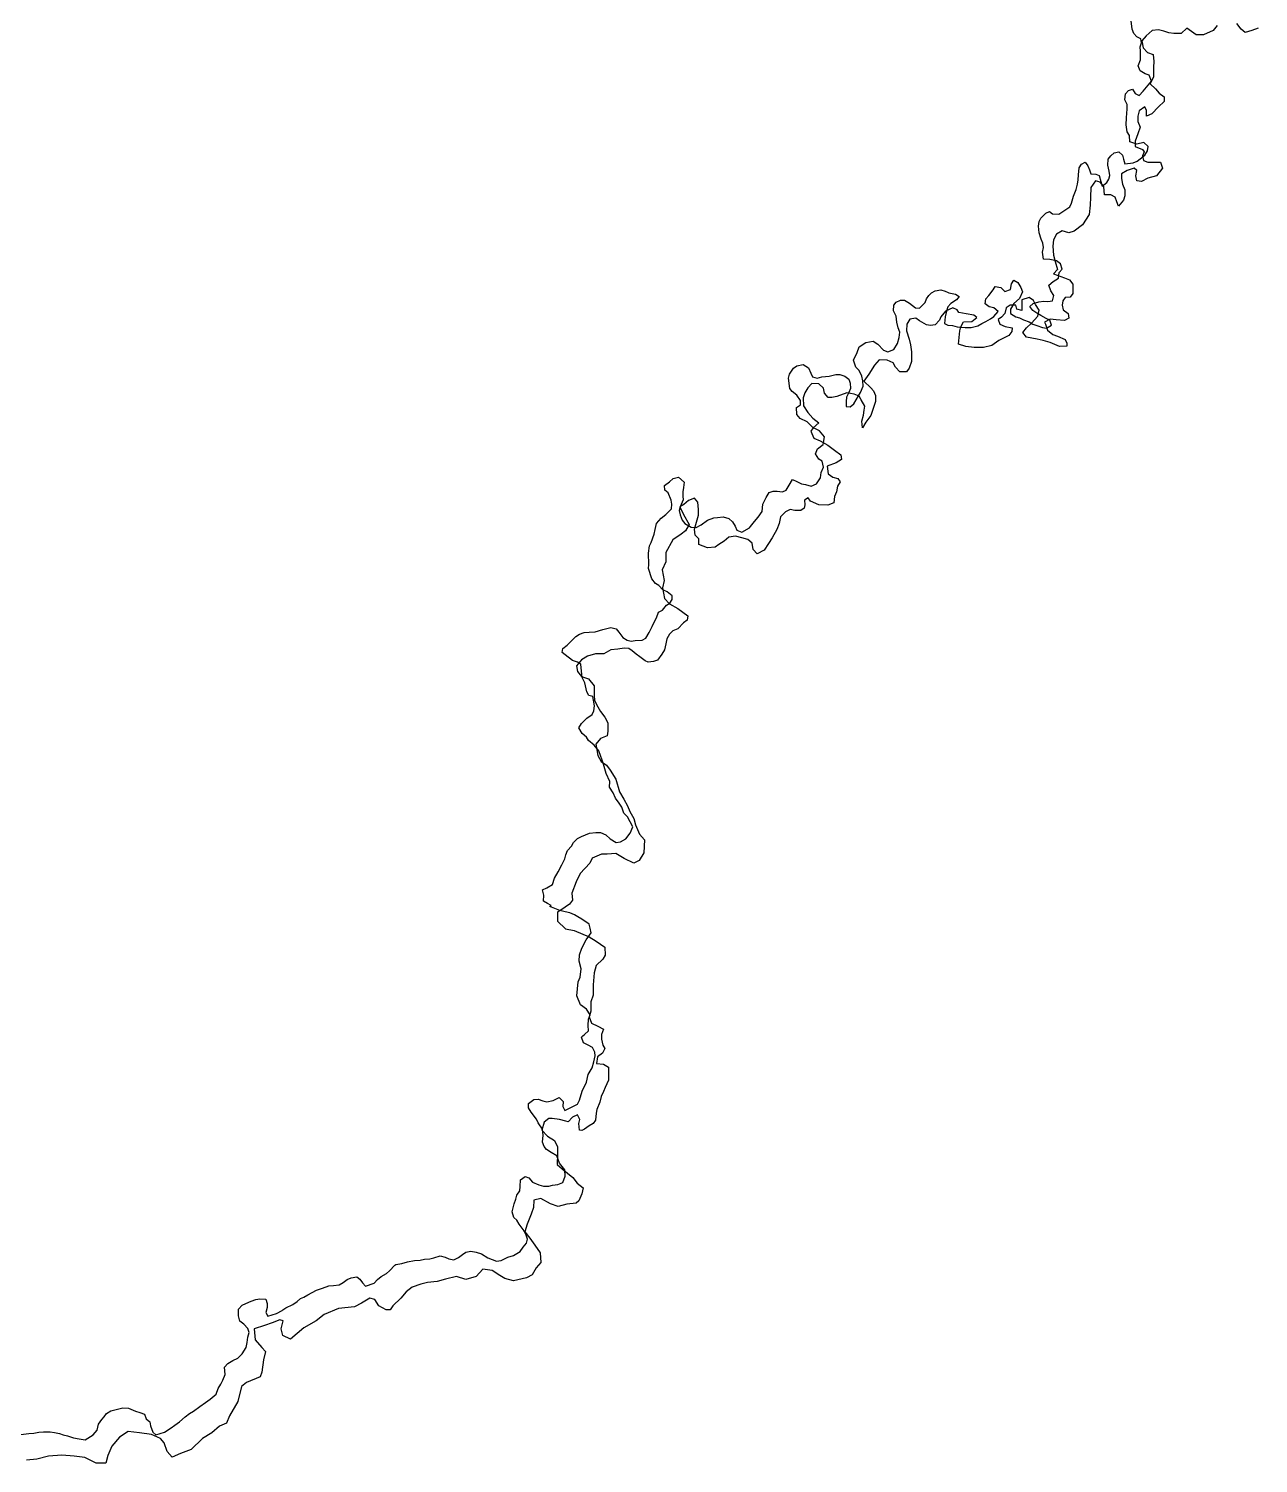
# Model space of a CAD drawing. Header units: inches. Extents: x 33.9 to 41.9, y -4.8 to 5.4.
# Drawn here: x 35.3878 to 35.469, y -0.9573 to -0.8626 of the extents above; entities that cross this region are included whole.
import ezdxf

# ---------------------------------------------------------------- set-up
doc = ezdxf.new("R2010")
doc.units = ezdxf.units.IN
doc.header["$MEASUREMENT"] = 0
doc.layers.add('Counties', color=7, linetype='Continuous')

msp = doc.modelspace()

# ---------------------------------------------------------------- linework, layer by layer
at = {"layer": 'Counties'}
for points in [[(35.387321, -0.955351), (35.387848, -0.955288), (35.388176, -0.955262), (35.388508, -0.955199), (35.388805, -0.955181), (35.389248, -0.955182), (35.389534, -0.955218), (35.389862, -0.955282), (35.390121, -0.955372), (35.390396, -0.955436), (35.390789, -0.95558), (35.391163, -0.955644), (35.391571, -0.955708), (35.39209, -0.955374), (35.392349, -0.955067), (35.392441, -0.95467), (35.392654, -0.954364), (35.392819, -0.954174), (35.392971, -0.953957), (35.39325, -0.953795), (35.394039, -0.953588), (35.394413, -0.953616), (35.394875, -0.953806), (35.395168, -0.953888), (35.395474, -0.954014), (35.39558, -0.954321), (35.395828, -0.954511), (35.395874, -0.954782), (35.396023, -0.955189), (35.396225, -0.955379), (35.396801, -0.955199), (35.39724, -0.95491), (35.397484, -0.95473), (35.397785, -0.954504), (35.398155, -0.954189), (35.398437, -0.953963), (35.398712, -0.953819), (35.39912, -0.953512), (35.399502, -0.953233), (35.399803, -0.953007), (35.4002, -0.952683), (35.400333, -0.952322), (35.400509, -0.952033), (35.400642, -0.951771), (35.400791, -0.951392), (35.400768, -0.950895), (35.400978, -0.95067), (35.401302, -0.950463), (35.401638, -0.950309), (35.401928, -0.95003), (35.40218, -0.949606), (35.402256, -0.949272), (35.402298, -0.948937), (35.402374, -0.948622), (35.402294, -0.948351), (35.402039, -0.948061), (35.401768, -0.947871), (35.401672, -0.94751), (35.401684, -0.947086), (35.401932, -0.946815), (35.402172, -0.946707), (35.402519, -0.946545), (35.402817, -0.946446), (35.403092, -0.946401), (35.403477, -0.94641), (35.403576, -0.946699), (35.403568, -0.94697), (35.40348, -0.947295), (35.403618, -0.94753), (35.403896, -0.947449), (35.404182, -0.947368), (35.404552, -0.94717), (35.404617, -0.947125), (35.404804, -0.946999), (35.405266, -0.946773), (35.405544, -0.946566), (35.405766, -0.946376), (35.405998, -0.946277), (35.406261, -0.946133), (35.406818, -0.945818), (35.407219, -0.945692), (35.407635, -0.945539), (35.407951, -0.945512), (35.408318, -0.945467), (35.408596, -0.945314), (35.408852, -0.945115), (35.409115, -0.945007), (35.409492, -0.944945), (35.409695, -0.945098), (35.409859, -0.945351), (35.410061, -0.945568), (35.410625, -0.94537), (35.410858, -0.945118), (35.411087, -0.944919), (35.411449, -0.944721), (35.411648, -0.944559), (35.411999, -0.944171), (35.412056, -0.944126), (35.412457, -0.944063), (35.412834, -0.943946), (35.413288, -0.943874), (35.413677, -0.943838), (35.413963, -0.943775), (35.414307, -0.943749), (35.414581, -0.943686), (35.414993, -0.943569), (35.41531, -0.94365), (35.415558, -0.943759), (35.41589, -0.943832), (35.41621, -0.943669), (35.416466, -0.943462), (35.416687, -0.943327), (35.417007, -0.943255), (35.417366, -0.943327), (35.417717, -0.943436), (35.418144, -0.94368), (35.418709, -0.943907), (35.419006, -0.943871), (35.419456, -0.943637), (35.419823, -0.943547), (35.420265, -0.943267), (35.420464, -0.942996), (35.420677, -0.942726), (35.42075, -0.942464), (35.420643, -0.94213), (35.420456, -0.941813), (35.420197, -0.941461), (35.420044, -0.941208), (35.419842, -0.941018), (35.419735, -0.940657), (35.419865, -0.940133), (35.419975, -0.939808), (35.420048, -0.939555), (35.420238, -0.939258), (35.420269, -0.938987), (35.42028, -0.938535), (35.420593, -0.938328), (35.42083, -0.938409), (35.421081, -0.938699), (35.421501, -0.938871), (35.421818, -0.93897), (35.42215, -0.938953), (35.422413, -0.938899), (35.422756, -0.938854), (35.423077, -0.93871), (35.423237, -0.938304), (35.42321, -0.937879), (35.423038, -0.937662), (35.422871, -0.937445), (35.42268, -0.936957), (35.422317, -0.936731), (35.422016, -0.936541), (35.42186, -0.936342), (35.421745, -0.936062), (35.421791, -0.935602), (35.421753, -0.935195), (35.421456, -0.93478), (35.421349, -0.934545), (35.420986, -0.934066), (35.420822, -0.933795), (35.420818, -0.933497), (35.421165, -0.933244), (35.421463, -0.933209), (35.421757, -0.933326), (35.422028, -0.933399), (35.422443, -0.9333), (35.422833, -0.933111), (35.423111, -0.933364), (35.423088, -0.933698), (35.42321, -0.933969), (35.423603, -0.933762), (35.424049, -0.933554), (35.424183, -0.933284), (35.424355, -0.932697), (35.424637, -0.932101), (35.424763, -0.931586), (35.425022, -0.931144), (35.425137, -0.930765), (35.425213, -0.930359), (35.425186, -0.930106), (35.425034, -0.929817), (35.424755, -0.929663), (35.424438, -0.929491), (35.424312, -0.92913), (35.424404, -0.929049), (35.424511, -0.92894), (35.424778, -0.928706), (35.424763, -0.928354), (35.424786, -0.927947), (35.424881, -0.927658), (35.424644, -0.927288), (35.42424, -0.926998), (35.424004, -0.926393), (35.424095, -0.925472), (35.424221, -0.925165), (35.424301, -0.924624), (35.424164, -0.9241), (35.424175, -0.923684), (35.424328, -0.923242), (35.424625, -0.922709), (35.424954, -0.922249), (35.424892, -0.921933), (35.424831, -0.921662), (35.424336, -0.921346), (35.42408, -0.921192), (35.423847, -0.921047), (35.423542, -0.920911), (35.423248, -0.920848), (35.422897, -0.920757), (35.422546, -0.920639), (35.422218, -0.920513), (35.422321, -0.920431), (35.422062, -0.920314), (35.421814, -0.92016), (35.421841, -0.919745), (35.421745, -0.919401), (35.422024, -0.919266), (35.422394, -0.919059), (35.422527, -0.918635), (35.422779, -0.918219), (35.423016, -0.91775), (35.423206, -0.917353), (35.423275, -0.917091), (35.423397, -0.916811), (35.423653, -0.916532), (35.423782, -0.916288), (35.424053, -0.916026), (35.424309, -0.915873), (35.424835, -0.915666), (35.42527, -0.915621), (35.425568, -0.915621), (35.425922, -0.915784), (35.426205, -0.916028), (35.426609, -0.916282), (35.426895, -0.916246), (35.42725, -0.916039), (35.427524, -0.915669), (35.427715, -0.915244), (35.427342, -0.914594), (35.427101, -0.914341), (35.426975, -0.913952), (35.426811, -0.91369), (35.426567, -0.913356), (35.426403, -0.913003), (35.426166, -0.912633), (35.426186, -0.912263), (35.425938, -0.911721), (35.425758, -0.911116), (35.425678, -0.910845), (35.425464, -0.91023), (35.425152, -0.90986), (35.424786, -0.909543), (35.424644, -0.909317), (35.424366, -0.909082), (35.424145, -0.908721), (35.424324, -0.908432), (35.424663, -0.90808), (35.425011, -0.907828), (35.42514, -0.907593), (35.425175, -0.907259), (35.425064, -0.906645), (35.424805, -0.906572), (35.424663, -0.906346), (35.424541, -0.905732), (35.424355, -0.90538), (35.424309, -0.904964), (35.424278, -0.904504), (35.424042, -0.904377), (35.423714, -0.904268), (35.423233, -0.903898), (35.423031, -0.903735), (35.423061, -0.903609), (35.423092, -0.903482), (35.42337, -0.903248), (35.423641, -0.902995), (35.423935, -0.902679), (35.424179, -0.902535), (35.424492, -0.902409), (35.424828, -0.9024), (35.425228, -0.902365), (35.42572, -0.902221), (35.42625, -0.902086), (35.426601, -0.902167), (35.426788, -0.902402), (35.427044, -0.902755), (35.427334, -0.902936), (35.427605, -0.902981), (35.427868, -0.902954), (35.42831, -0.902918), (35.428554, -0.902783), (35.428791, -0.902422), (35.42897, -0.902025), (35.429085, -0.90179), (35.429264, -0.901447), (35.429397, -0.901086), (35.429672, -0.900951), (35.42992, -0.900626), (35.430142, -0.900473), (35.430294, -0.900247), (35.43029, -0.899995), (35.429973, -0.899741), (35.429684, -0.899597), (35.429417, -0.899307), (35.429196, -0.899181), (35.428963, -0.898882), (35.428749, -0.898205), (35.428757, -0.897925), (35.428745, -0.897185), (35.428814, -0.896706), (35.428921, -0.89648), (35.429104, -0.895921), (35.42918, -0.895623), (35.429268, -0.895235), (35.429573, -0.894865), (35.429874, -0.89463), (35.430248, -0.894269), (35.430271, -0.893953), (35.430233, -0.893682), (35.430038, -0.893212), (35.429806, -0.893032), (35.429791, -0.892724), (35.430126, -0.892481), (35.430359, -0.892255), (35.430725, -0.892175), (35.431084, -0.8925), (35.431038, -0.892861), (35.431011, -0.893141), (35.431003, -0.893421), (35.431015, -0.893674), (35.430836, -0.894116), (35.430771, -0.894369), (35.430832, -0.894658), (35.430962, -0.89501), (35.431125, -0.895227), (35.431545, -0.895462), (35.431881, -0.89549), (35.432217, -0.895319), (35.432621, -0.895003), (35.433048, -0.894859), (35.4333, -0.894832), (35.433666, -0.894787), (35.434029, -0.894896), (35.434273, -0.895113), (35.434448, -0.895411), (35.434566, -0.895673), (35.434906, -0.895791), (35.435402, -0.89552), (35.435463, -0.89543), (35.435555, -0.895304), (35.435734, -0.895087), (35.435978, -0.894799), (35.436237, -0.894438), (35.436283, -0.893959), (35.436512, -0.893517), (35.436711, -0.893183), (35.436955, -0.893102), (35.437237, -0.893084), (35.437591, -0.893138), (35.437832, -0.89303), (35.438011, -0.892687), (35.438248, -0.892326), (35.438518, -0.892453), (35.438835, -0.892598), (35.439094, -0.892652), (35.439468, -0.89277), (35.439816, -0.892608), (35.440086, -0.892202), (35.440128, -0.891868), (35.440285, -0.891516), (35.440205, -0.891118), (35.43998, -0.890974), (35.439758, -0.89063), (35.439892, -0.890305), (35.440254, -0.890007), (35.440361, -0.889511), (35.440014, -0.889113), (35.439575, -0.888896), (35.439209, -0.888507), (35.438751, -0.888299), (35.43853, -0.888028), (35.438507, -0.887568), (35.43877, -0.887405), (35.438766, -0.887098), (35.438526, -0.886746), (35.43821, -0.88652), (35.438061, -0.886321), (35.437973, -0.885635), (35.438038, -0.885364), (35.438297, -0.884985), (35.43853, -0.884822), (35.438953, -0.884741), (35.4393, -0.884958), (35.439453, -0.885302), (35.439571, -0.885555), (35.439865, -0.885627), (35.44017, -0.885555), (35.440662, -0.885502), (35.441109, -0.885394), (35.441361, -0.885385), (35.4417, -0.885512), (35.441948, -0.885702), (35.442043, -0.885964), (35.442059, -0.886325), (35.441948, -0.886587), (35.441799, -0.886893), (35.441772, -0.887182), (35.441788, -0.887508), (35.442047, -0.887526), (35.44228, -0.887336), (35.442589, -0.886804), (35.44273, -0.886578), (35.442913, -0.886154), (35.44289, -0.885811), (35.442806, -0.885495), (35.442635, -0.885124), (35.44241, -0.884898), (35.442261, -0.884447), (35.442516, -0.883932), (35.44265, -0.883562), (35.44307, -0.883273), (35.443569, -0.883202), (35.443871, -0.883392), (35.444248, -0.883789), (35.444542, -0.883898), (35.444924, -0.883736), (35.44516, -0.883339), (35.445271, -0.882941), (35.445316, -0.882598), (35.445206, -0.882309), (35.445129, -0.88193), (35.445091, -0.881532), (35.444908, -0.881189), (35.444927, -0.88081), (35.445091, -0.88062), (35.445358, -0.880476), (35.445641, -0.880485), (35.445969, -0.880684), (35.446361, -0.880992), (35.446621, -0.88101), (35.446995, -0.88064), (35.447079, -0.880406), (35.447247, -0.880189), (35.447422, -0.879999), (35.447662, -0.879864), (35.44804, -0.87981), (35.448322, -0.879901), (35.448513, -0.879983), (35.448555, -0.88001), (35.448997, -0.8801), (35.449245, -0.880254), (35.449059, -0.880471), (35.448688, -0.880696), (35.44849, -0.880931), (35.448402, -0.881211), (35.448315, -0.881581), (35.448269, -0.882023), (35.448494, -0.882141), (35.448799, -0.882159), (35.449116, -0.88225), (35.449638, -0.882286), (35.450028, -0.882287), (35.450463, -0.882179), (35.450726, -0.882035), (35.451004, -0.88189), (35.451317, -0.881728), (35.451534, -0.881575), (35.451805, -0.881241), (35.451527, -0.880997), (35.45121, -0.880933), (35.450954, -0.880725), (35.450996, -0.8804), (35.451187, -0.880184), (35.451492, -0.879814), (35.451611, -0.879579), (35.451984, -0.879661), (35.452263, -0.879914), (35.452633, -0.879788), (35.452698, -0.879409), (35.45285, -0.879174), (35.453121, -0.879328), (35.453316, -0.879653), (35.453411, -0.879933), (35.453217, -0.880384), (35.452854, -0.880709), (35.452629, -0.881088), (35.452625, -0.881377), (35.452972, -0.881585), (35.453232, -0.881649), (35.453476, -0.881775), (35.45385, -0.88192), (35.454098, -0.882065), (35.454369, -0.882156), (35.454731, -0.882291), (35.455002, -0.882337), (35.455326, -0.882138), (35.455231, -0.881804), (35.454971, -0.881705), (35.454624, -0.881506), (35.454376, -0.881334), (35.454098, -0.881171), (35.453899, -0.8809), (35.45412, -0.88071), (35.454491, -0.880593), (35.45483, -0.880557), (35.455094, -0.880567), (35.45541, -0.88054), (35.45549, -0.880179), (35.455292, -0.879872), (35.455154, -0.879492), (35.455444, -0.879249), (35.455803, -0.879041), (35.455833, -0.878653), (35.456043, -0.878436), (35.455929, -0.878093), (35.455662, -0.877894), (35.455231, -0.877813), (35.454811, -0.877785), (35.454731, -0.877324), (35.454807, -0.877017), (35.454765, -0.876719), (35.454647, -0.876466), (35.454525, -0.876051), (35.454468, -0.875608), (35.45451, -0.875301), (35.45464, -0.875085), (35.454968, -0.874742), (35.455208, -0.874625), (35.455398, -0.874796), (35.455818, -0.874806), (35.456085, -0.874644), (35.45655, -0.874319), (35.456646, -0.874084), (35.456795, -0.873615), (35.456951, -0.873181), (35.45705, -0.872829), (35.457104, -0.87254), (35.457115, -0.872206), (35.45715, -0.871746), (35.457314, -0.871511), (35.457558, -0.871385), (35.457733, -0.87162), (35.457848, -0.871891), (35.457935, -0.872153), (35.458252, -0.872171), (35.458488, -0.872253), (35.458584, -0.87265), (35.458679, -0.872957), (35.458992, -0.872723), (35.459122, -0.872497), (35.459186, -0.872253), (35.459133, -0.871982), (35.459042, -0.871576), (35.459083, -0.871188), (35.459252, -0.870962), (35.459465, -0.870773), (35.459781, -0.870701), (35.460014, -0.870927), (35.460079, -0.87118), (35.460163, -0.871487), (35.46072, -0.871424), (35.460987, -0.871307), (35.461185, -0.871154), (35.461487, -0.87091), (35.461674, -0.870621), (35.461704, -0.870341), (35.461437, -0.870088), (35.460957, -0.870196), (35.460507, -0.870033), (35.460483, -0.869627), (35.46032, -0.869374), (35.460258, -0.868922), (35.460282, -0.868452), (35.460312, -0.868136), (35.460323, -0.867884), (35.460331, -0.867568), (35.460167, -0.867269), (35.46022, -0.866863), (35.460423, -0.866646), (35.460613, -0.866574), (35.460674, -0.866556), (35.460861, -0.866846), (35.461121, -0.866972), (35.461388, -0.866693), (35.461929, -0.866025), (35.461788, -0.865645), (35.461517, -0.865546), (35.461193, -0.865356), (35.461052, -0.86503), (35.461201, -0.864615), (35.461216, -0.864064), (35.461189, -0.863757), (35.461273, -0.863505), (35.461235, -0.863243), (35.460964, -0.863116), (35.460777, -0.862881), (35.460651, -0.862592), (35.460594, -0.86205)], [(35.387321, -0.955351), (35.387848, -0.955288), (35.388176, -0.955262), (35.388508, -0.955199), (35.388805, -0.955181), (35.389248, -0.955182), (35.389534, -0.955218), (35.389862, -0.955282), (35.390121, -0.955372), (35.390396, -0.955436), (35.390789, -0.95558), (35.391163, -0.955644), (35.391571, -0.955708), (35.39209, -0.955374), (35.392349, -0.955067), (35.392441, -0.95467), (35.392654, -0.954364), (35.392819, -0.954174), (35.392971, -0.953957), (35.39325, -0.953795), (35.394039, -0.953588), (35.394413, -0.953616), (35.394875, -0.953806), (35.395168, -0.953888), (35.395474, -0.954014), (35.39558, -0.954321), (35.395828, -0.954511), (35.395874, -0.954782), (35.396023, -0.955189), (35.396225, -0.955379), (35.396801, -0.955199), (35.39724, -0.95491), (35.397484, -0.95473), (35.397785, -0.954504), (35.398155, -0.954189), (35.398437, -0.953963), (35.398712, -0.953819), (35.39912, -0.953512), (35.399502, -0.953233), (35.399803, -0.953007), (35.4002, -0.952683), (35.400333, -0.952322), (35.400509, -0.952033), (35.400642, -0.951771), (35.400791, -0.951392), (35.400768, -0.950895), (35.400978, -0.95067), (35.401302, -0.950463), (35.401638, -0.950309), (35.401928, -0.95003), (35.40218, -0.949606), (35.402256, -0.949272), (35.402298, -0.948937), (35.402374, -0.948622), (35.402294, -0.948351), (35.402039, -0.948061), (35.401768, -0.947871), (35.401672, -0.94751), (35.401684, -0.947086), (35.401932, -0.946815), (35.402172, -0.946707), (35.402519, -0.946545), (35.402817, -0.946446), (35.403092, -0.946401), (35.403477, -0.94641), (35.403576, -0.946699), (35.403568, -0.94697), (35.40348, -0.947295), (35.403618, -0.94753), (35.403896, -0.947449), (35.404182, -0.947368), (35.404552, -0.94717), (35.404617, -0.947125), (35.404804, -0.946999), (35.405266, -0.946773), (35.405544, -0.946566), (35.405766, -0.946376), (35.405998, -0.946277), (35.406261, -0.946133), (35.406818, -0.945818), (35.407219, -0.945692), (35.407635, -0.945539), (35.407951, -0.945512), (35.408318, -0.945467), (35.408596, -0.945314), (35.408852, -0.945115), (35.409115, -0.945007), (35.409492, -0.944945), (35.409695, -0.945098), (35.409859, -0.945351), (35.410061, -0.945568), (35.410625, -0.94537), (35.410858, -0.945118), (35.411087, -0.944919), (35.411449, -0.944721), (35.411648, -0.944559), (35.411999, -0.944171), (35.412056, -0.944126), (35.412457, -0.944063), (35.412834, -0.943946), (35.413288, -0.943874), (35.413677, -0.943838), (35.413963, -0.943775), (35.414307, -0.943749), (35.414581, -0.943686), (35.414993, -0.943569), (35.41531, -0.94365), (35.415558, -0.943759), (35.41589, -0.943832), (35.41621, -0.943669), (35.416466, -0.943462), (35.416687, -0.943327), (35.417007, -0.943255), (35.417366, -0.943327), (35.417717, -0.943436), (35.418144, -0.94368), (35.418709, -0.943907), (35.419006, -0.943871), (35.419456, -0.943637), (35.419823, -0.943547), (35.420265, -0.943267), (35.420464, -0.942996), (35.420677, -0.942726), (35.42075, -0.942464), (35.420643, -0.94213), (35.420456, -0.941813), (35.420197, -0.941461), (35.420044, -0.941208), (35.419842, -0.941018), (35.419735, -0.940657), (35.419865, -0.940133), (35.419975, -0.939808), (35.420048, -0.939555), (35.420238, -0.939258), (35.420269, -0.938987), (35.42028, -0.938535), (35.420593, -0.938328), (35.42083, -0.938409), (35.421081, -0.938699), (35.421501, -0.938871), (35.421818, -0.93897), (35.42215, -0.938953), (35.422413, -0.938899), (35.422756, -0.938854), (35.423077, -0.93871), (35.423237, -0.938304), (35.42321, -0.937879), (35.423038, -0.937662), (35.422871, -0.937445), (35.42268, -0.936957), (35.422317, -0.936731), (35.422016, -0.936541), (35.42186, -0.936342), (35.421745, -0.936062), (35.421791, -0.935602), (35.421753, -0.935195), (35.421456, -0.93478), (35.421349, -0.934545), (35.420986, -0.934066), (35.420822, -0.933795), (35.420818, -0.933497), (35.421165, -0.933244), (35.421463, -0.933209), (35.421757, -0.933326), (35.422028, -0.933399), (35.422443, -0.9333), (35.422833, -0.933111), (35.423111, -0.933364), (35.423088, -0.933698), (35.42321, -0.933969), (35.423603, -0.933762), (35.424049, -0.933554), (35.424183, -0.933284), (35.424355, -0.932697), (35.424637, -0.932101), (35.424763, -0.931586), (35.425022, -0.931144), (35.425137, -0.930765), (35.425213, -0.930359), (35.425186, -0.930106), (35.425034, -0.929817), (35.424755, -0.929663), (35.424438, -0.929491), (35.424312, -0.92913), (35.424404, -0.929049), (35.424511, -0.92894), (35.424778, -0.928706), (35.424763, -0.928354), (35.424786, -0.927947), (35.424881, -0.927658), (35.424644, -0.927288), (35.42424, -0.926998), (35.424004, -0.926393), (35.424095, -0.925472), (35.424221, -0.925165), (35.424301, -0.924624), (35.424164, -0.9241), (35.424175, -0.923684), (35.424328, -0.923242), (35.424625, -0.922709), (35.424954, -0.922249), (35.424892, -0.921933), (35.424831, -0.921662), (35.424336, -0.921346), (35.42408, -0.921192), (35.423847, -0.921047), (35.423542, -0.920911), (35.423248, -0.920848), (35.422897, -0.920757), (35.422546, -0.920639), (35.422218, -0.920513), (35.422321, -0.920431), (35.422062, -0.920314), (35.421814, -0.92016), (35.421841, -0.919745), (35.421745, -0.919401), (35.422024, -0.919266), (35.422394, -0.919059), (35.422527, -0.918635), (35.422779, -0.918219), (35.423016, -0.91775), (35.423206, -0.917353), (35.423275, -0.917091), (35.423397, -0.916811), (35.423653, -0.916532), (35.423782, -0.916288), (35.424053, -0.916026), (35.424309, -0.915873), (35.424835, -0.915666), (35.42527, -0.915621), (35.425568, -0.915621), (35.425922, -0.915784), (35.426205, -0.916028), (35.426609, -0.916282), (35.426895, -0.916246), (35.42725, -0.916039), (35.427524, -0.915669), (35.427715, -0.915244), (35.427342, -0.914594), (35.427101, -0.914341), (35.426975, -0.913952), (35.426811, -0.91369), (35.426567, -0.913356), (35.426403, -0.913003), (35.426166, -0.912633), (35.426186, -0.912263), (35.425938, -0.911721), (35.425758, -0.911116), (35.425678, -0.910845), (35.425464, -0.91023), (35.425152, -0.90986), (35.424786, -0.909543), (35.424644, -0.909317), (35.424366, -0.909082), (35.424145, -0.908721), (35.424324, -0.908432), (35.424663, -0.90808), (35.425011, -0.907828), (35.42514, -0.907593), (35.425175, -0.907259), (35.425064, -0.906645), (35.424805, -0.906572), (35.424663, -0.906346), (35.424541, -0.905732), (35.424355, -0.90538), (35.424309, -0.904964), (35.424278, -0.904504), (35.424042, -0.904377), (35.423714, -0.904268), (35.423233, -0.903898), (35.423031, -0.903735), (35.423061, -0.903609), (35.423092, -0.903482), (35.42337, -0.903248), (35.423641, -0.902995), (35.423935, -0.902679), (35.424179, -0.902535), (35.424492, -0.902409), (35.424828, -0.9024), (35.425228, -0.902365), (35.42572, -0.902221), (35.42625, -0.902086), (35.426601, -0.902167), (35.426788, -0.902402), (35.427044, -0.902755), (35.427334, -0.902936), (35.427605, -0.902981), (35.427868, -0.902954), (35.42831, -0.902918), (35.428554, -0.902783), (35.428791, -0.902422), (35.42897, -0.902025), (35.429085, -0.90179), (35.429264, -0.901447), (35.429397, -0.901086), (35.429672, -0.900951), (35.42992, -0.900626), (35.430142, -0.900473), (35.430294, -0.900247), (35.43029, -0.899995), (35.429973, -0.899741), (35.429684, -0.899597), (35.429417, -0.899307), (35.429196, -0.899181), (35.428963, -0.898882), (35.428749, -0.898205), (35.428757, -0.897925), (35.428745, -0.897185), (35.428814, -0.896706), (35.428921, -0.89648), (35.429104, -0.895921), (35.42918, -0.895623), (35.429268, -0.895235), (35.429573, -0.894865), (35.429874, -0.89463), (35.430248, -0.894269), (35.430271, -0.893953), (35.430233, -0.893682), (35.430038, -0.893212), (35.429806, -0.893032), (35.429791, -0.892724), (35.430126, -0.892481), (35.430359, -0.892255), (35.430725, -0.892175), (35.431084, -0.8925), (35.431038, -0.892861), (35.431011, -0.893141), (35.431003, -0.893421), (35.431015, -0.893674), (35.430836, -0.894116), (35.430771, -0.894369), (35.430832, -0.894658), (35.430962, -0.89501), (35.431125, -0.895227), (35.431545, -0.895462), (35.431881, -0.89549), (35.432217, -0.895319), (35.432621, -0.895003), (35.433048, -0.894859), (35.4333, -0.894832), (35.433666, -0.894787), (35.434029, -0.894896), (35.434273, -0.895113), (35.434448, -0.895411), (35.434566, -0.895673), (35.434906, -0.895791), (35.435402, -0.89552), (35.435463, -0.89543), (35.435555, -0.895304), (35.435734, -0.895087), (35.435978, -0.894799), (35.436237, -0.894438), (35.436283, -0.893959), (35.436512, -0.893517), (35.436711, -0.893183), (35.436955, -0.893102), (35.437237, -0.893084), (35.437591, -0.893138), (35.437832, -0.89303), (35.438011, -0.892687), (35.438248, -0.892326), (35.438518, -0.892453), (35.438835, -0.892598), (35.439094, -0.892652), (35.439468, -0.89277), (35.439816, -0.892608), (35.440086, -0.892202), (35.440128, -0.891868), (35.440285, -0.891516), (35.440205, -0.891118), (35.43998, -0.890974), (35.439758, -0.89063), (35.439892, -0.890305), (35.440254, -0.890007), (35.440361, -0.889511), (35.440014, -0.889113), (35.439575, -0.888896), (35.439209, -0.888507), (35.438751, -0.888299), (35.43853, -0.888028), (35.438507, -0.887568), (35.43877, -0.887405), (35.438766, -0.887098), (35.438526, -0.886746), (35.43821, -0.88652), (35.438061, -0.886321), (35.437973, -0.885635), (35.438038, -0.885364), (35.438297, -0.884985), (35.43853, -0.884822), (35.438953, -0.884741), (35.4393, -0.884958), (35.439453, -0.885302), (35.439571, -0.885555), (35.439865, -0.885627), (35.44017, -0.885555), (35.440662, -0.885502), (35.441109, -0.885394), (35.441361, -0.885385), (35.4417, -0.885512), (35.441948, -0.885702), (35.442043, -0.885964), (35.442059, -0.886325), (35.441948, -0.886587), (35.441799, -0.886893), (35.441772, -0.887182), (35.441788, -0.887508), (35.442047, -0.887526), (35.44228, -0.887336), (35.442589, -0.886804), (35.44273, -0.886578), (35.442913, -0.886154), (35.44289, -0.885811), (35.442806, -0.885495), (35.442635, -0.885124), (35.44241, -0.884898), (35.442261, -0.884447), (35.442516, -0.883932), (35.44265, -0.883562), (35.44307, -0.883273), (35.443569, -0.883202), (35.443871, -0.883392), (35.444248, -0.883789), (35.444542, -0.883898), (35.444924, -0.883736), (35.44516, -0.883339), (35.445271, -0.882941), (35.445316, -0.882598), (35.445206, -0.882309), (35.445129, -0.88193), (35.445091, -0.881532), (35.444908, -0.881189), (35.444927, -0.88081), (35.445091, -0.88062), (35.445358, -0.880476), (35.445641, -0.880485), (35.445969, -0.880684), (35.446361, -0.880992), (35.446621, -0.88101), (35.446995, -0.88064), (35.447079, -0.880406), (35.447247, -0.880189), (35.447422, -0.879999), (35.447662, -0.879864), (35.44804, -0.87981), (35.448322, -0.879901), (35.448513, -0.879983), (35.448555, -0.88001), (35.448997, -0.8801), (35.449245, -0.880254), (35.449059, -0.880471), (35.448688, -0.880696), (35.44849, -0.880931), (35.448402, -0.881211), (35.448315, -0.881581), (35.448269, -0.882023), (35.448494, -0.882141), (35.448799, -0.882159), (35.449116, -0.88225), (35.449638, -0.882286), (35.450028, -0.882287), (35.450463, -0.882179), (35.450726, -0.882035), (35.451004, -0.88189), (35.451317, -0.881728), (35.451534, -0.881575), (35.451805, -0.881241), (35.451527, -0.880997), (35.45121, -0.880933), (35.450954, -0.880725), (35.450996, -0.8804), (35.451187, -0.880184), (35.451492, -0.879814), (35.451611, -0.879579), (35.451984, -0.879661), (35.452263, -0.879914), (35.452633, -0.879788), (35.452698, -0.879409), (35.45285, -0.879174), (35.453121, -0.879328), (35.453316, -0.879653), (35.453411, -0.879933), (35.453217, -0.880384), (35.452854, -0.880709), (35.452629, -0.881088), (35.452625, -0.881377), (35.452972, -0.881585), (35.453232, -0.881649), (35.453476, -0.881775), (35.45385, -0.88192), (35.454098, -0.882065), (35.454369, -0.882156), (35.454731, -0.882291), (35.455002, -0.882337), (35.455326, -0.882138), (35.455231, -0.881804), (35.454971, -0.881705), (35.454624, -0.881506), (35.454376, -0.881334), (35.454098, -0.881171), (35.453899, -0.8809), (35.45412, -0.88071), (35.454491, -0.880593), (35.45483, -0.880557), (35.455094, -0.880567), (35.45541, -0.88054), (35.45549, -0.880179), (35.455292, -0.879872), (35.455154, -0.879492), (35.455444, -0.879249), (35.455803, -0.879041), (35.455833, -0.878653), (35.456043, -0.878436), (35.455929, -0.878093), (35.455662, -0.877894), (35.455231, -0.877813), (35.454811, -0.877785), (35.454731, -0.877324), (35.454807, -0.877017), (35.454765, -0.876719), (35.454647, -0.876466), (35.454525, -0.876051), (35.454468, -0.875608), (35.45451, -0.875301), (35.45464, -0.875085), (35.454968, -0.874742), (35.455208, -0.874625), (35.455398, -0.874796), (35.455818, -0.874806), (35.456085, -0.874644), (35.45655, -0.874319), (35.456646, -0.874084), (35.456795, -0.873615), (35.456951, -0.873181), (35.45705, -0.872829), (35.457104, -0.87254), (35.457115, -0.872206), (35.45715, -0.871746), (35.457314, -0.871511), (35.457558, -0.871385), (35.457733, -0.87162), (35.457848, -0.871891), (35.457935, -0.872153), (35.458252, -0.872171), (35.458488, -0.872253), (35.458584, -0.87265), (35.458679, -0.872957), (35.458992, -0.872723), (35.459122, -0.872497), (35.459186, -0.872253), (35.459133, -0.871982), (35.459042, -0.871576), (35.459083, -0.871188), (35.459252, -0.870962), (35.459465, -0.870773), (35.459781, -0.870701), (35.460014, -0.870927), (35.460079, -0.87118), (35.460163, -0.871487), (35.46072, -0.871424), (35.460987, -0.871307), (35.461185, -0.871154), (35.461487, -0.87091), (35.461674, -0.870621), (35.461704, -0.870341), (35.461437, -0.870088), (35.460957, -0.870196), (35.460507, -0.870033), (35.460483, -0.869627), (35.46032, -0.869374), (35.460258, -0.868922), (35.460282, -0.868452), (35.460312, -0.868136), (35.460323, -0.867884), (35.460331, -0.867568), (35.460167, -0.867269), (35.46022, -0.866863), (35.460423, -0.866646), (35.460613, -0.866574), (35.460674, -0.866556), (35.460861, -0.866846), (35.461121, -0.866972), (35.461388, -0.866693), (35.461929, -0.866025), (35.461788, -0.865645), (35.461517, -0.865546), (35.461193, -0.865356), (35.461052, -0.86503), (35.461201, -0.864615), (35.461216, -0.864064), (35.461189, -0.863757), (35.461273, -0.863505), (35.461235, -0.863243), (35.460964, -0.863116), (35.460777, -0.862881), (35.460651, -0.862592), (35.460594, -0.86205)], [(35.466257, -0.862361), (35.466013, -0.8627), (35.46537, -0.862977), (35.46488, -0.862977), (35.464268, -0.862546), (35.463901, -0.862885), (35.463412, -0.862885), (35.463075, -0.862854), (35.462738, -0.862731), (35.462402, -0.862639), (35.461973, -0.8627), (35.461576, -0.863039), (35.4613, -0.863378), (35.461392, -0.86384), (35.461668, -0.864148), (35.462035, -0.864271), (35.462096, -0.864733), (35.462066, -0.865102), (35.462066, -0.865749), (35.461852, -0.866211), (35.462189, -0.86655), (35.462434, -0.866827), (35.46277, -0.867073), (35.462771, -0.867381), (35.462403, -0.86772), (35.461945, -0.868182), (35.461608, -0.868336), (35.461608, -0.867966), (35.461485, -0.86772), (35.461118, -0.867997), (35.461027, -0.868336), (35.461027, -0.868705), (35.46118, -0.869075), (35.461027, -0.869506), (35.460844, -0.869999), (35.460844, -0.870337), (35.461333, -0.870553), (35.461456, -0.870707), (35.461334, -0.870953), (35.461395, -0.871261), (35.461701, -0.871384), (35.462313, -0.871384), (35.462527, -0.871384), (35.46265, -0.871784), (35.462252, -0.872277), (35.461701, -0.872431), (35.461273, -0.872647), (35.460967, -0.872616), (35.460906, -0.872277), (35.460967, -0.871939), (35.460783, -0.871785), (35.460324, -0.871939), (35.459957, -0.872154), (35.459957, -0.872462), (35.460018, -0.872832), (35.460172, -0.873201), (35.460172, -0.873602), (35.46008, -0.873879), (35.459744, -0.874279), (35.459652, -0.874002), (35.459529, -0.873694), (35.459254, -0.87354), (35.458825, -0.87354), (35.458794, -0.872986), (35.45855, -0.872709), (35.458244, -0.872617), (35.457938, -0.873048), (35.457907, -0.873695), (35.457877, -0.874218), (35.457816, -0.874834), (35.457388, -0.875512), (35.456837, -0.875943), (35.45647, -0.876035), (35.456041, -0.875912), (35.455674, -0.876128), (35.45546, -0.876497), (35.45543, -0.876928), (35.455461, -0.877514), (35.455583, -0.877945), (35.455736, -0.878468), (35.455461, -0.878745), (35.456196, -0.879022), (35.456532, -0.879145), (35.456746, -0.879422), (35.456747, -0.880038), (35.456563, -0.880285), (35.456227, -0.880316), (35.456074, -0.880531), (35.456043, -0.880808), (35.456104, -0.881116), (35.456441, -0.881362), (35.456472, -0.88167), (35.456196, -0.881824), (35.455646, -0.881794), (35.455248, -0.881732), (35.454881, -0.881948), (35.454942, -0.882071), (35.455065, -0.882471), (35.455432, -0.882748), (35.455738, -0.882872), (35.456228, -0.883087), (35.45635, -0.883333), (35.45635, -0.883518), (35.45586, -0.883549), (35.455248, -0.883272), (35.454789, -0.883149), (35.454392, -0.883057), (35.453688, -0.882934), (35.453443, -0.882626), (35.453687, -0.882318), (35.454024, -0.88201), (35.454422, -0.881548), (35.454513, -0.881147), (35.454268, -0.880778), (35.454146, -0.880501), (35.45387, -0.880316), (35.453381, -0.88047), (35.453381, -0.881055), (35.453381, -0.881178), (35.453044, -0.881086), (35.452983, -0.880809), (35.452616, -0.880809), (35.452341, -0.880994), (35.452249, -0.881363), (35.452035, -0.88161), (35.451821, -0.881764), (35.451913, -0.882072), (35.45228, -0.882226), (35.452739, -0.882318), (35.452708, -0.882564), (35.452525, -0.882811), (35.451852, -0.88315), (35.451393, -0.883488), (35.450842, -0.883612), (35.45023, -0.883612), (35.449679, -0.88355), (35.44919, -0.883396), (35.449281, -0.882503), (35.449342, -0.882257), (35.449526, -0.881918), (35.450076, -0.881887), (35.450413, -0.881641), (35.450199, -0.881487), (35.449709, -0.881395), (35.449219, -0.881303), (35.449097, -0.881118), (35.448822, -0.880995), (35.448332, -0.88121), (35.448026, -0.88158), (35.447934, -0.881796), (35.447659, -0.882104), (35.447353, -0.882165), (35.447078, -0.882104), (35.446619, -0.881857), (35.446374, -0.881673), (35.445976, -0.881734), (35.445793, -0.882073), (35.445762, -0.882504), (35.445946, -0.883059), (35.446038, -0.883428), (35.446099, -0.88389), (35.446099, -0.884537), (35.445947, -0.884968), (35.445763, -0.885214), (35.445335, -0.885214), (35.445029, -0.884906), (35.444875, -0.884629), (35.444478, -0.884445), (35.443957, -0.884414), (35.443651, -0.884783), (35.443284, -0.885369), (35.442948, -0.885831), (35.443407, -0.886262), (35.443591, -0.886477), (35.443713, -0.886785), (35.443713, -0.887185), (35.443561, -0.887647), (35.443408, -0.888109), (35.443071, -0.88854), (35.442857, -0.88891), (35.442827, -0.888479), (35.442918, -0.888079), (35.442979, -0.88774), (35.44301, -0.887493), (35.442765, -0.887062), (35.442642, -0.886816), (35.442306, -0.886693), (35.441816, -0.886601), (35.441174, -0.886847), (35.440837, -0.886909), (35.440592, -0.886909), (35.440347, -0.886632), (35.440286, -0.886293), (35.43998, -0.886016), (35.439521, -0.885985), (35.439246, -0.886263), (35.439062, -0.886601), (35.43894, -0.88694), (35.438971, -0.887464), (35.439246, -0.887895), (35.439583, -0.888264), (35.439981, -0.888572), (35.439614, -0.888911), (35.439461, -0.889126), (35.439644, -0.889588), (35.440073, -0.889773), (35.440563, -0.89005), (35.441022, -0.890388), (35.44142, -0.890696), (35.441481, -0.891004), (35.441114, -0.89122), (35.440533, -0.891436), (35.440594, -0.891959), (35.4409, -0.892174), (35.441237, -0.892267), (35.44139, -0.892482), (35.441206, -0.892759), (35.441145, -0.893129), (35.441023, -0.893437), (35.440962, -0.893868), (35.440564, -0.894022), (35.439983, -0.893991), (35.439432, -0.893745), (35.439279, -0.89353), (35.439034, -0.893684), (35.439065, -0.893992), (35.439003, -0.894207), (35.438789, -0.894361), (35.438392, -0.894361), (35.438086, -0.8943), (35.43778, -0.894454), (35.437443, -0.894793), (35.437351, -0.895224), (35.437199, -0.895624), (35.436893, -0.896179), (35.436648, -0.896548), (35.436373, -0.896979), (35.435914, -0.897226), (35.435638, -0.896949), (35.435577, -0.896518), (35.435302, -0.896271), (35.434904, -0.896179), (35.434475, -0.896056), (35.434047, -0.896118), (35.433741, -0.896395), (35.433374, -0.89661), (35.433129, -0.896795), (35.43264, -0.896826), (35.432058, -0.896611), (35.432058, -0.896241), (35.431813, -0.895995), (35.431782, -0.895595), (35.432027, -0.894671), (35.432027, -0.894301), (35.431996, -0.893809), (35.431782, -0.893562), (35.431384, -0.893716), (35.431078, -0.893963), (35.430803, -0.894117), (35.431048, -0.89464), (35.431415, -0.895287), (35.43117, -0.895718), (35.430895, -0.895934), (35.430344, -0.896303), (35.429886, -0.897135), (35.429886, -0.897751), (35.429641, -0.898274), (35.429764, -0.898982), (35.429672, -0.899475), (35.429795, -0.900183), (35.430132, -0.900522), (35.430683, -0.90083), (35.431325, -0.901322), (35.431295, -0.901599), (35.43105, -0.901784), (35.430683, -0.902185), (35.430346, -0.902308), (35.430132, -0.902524), (35.429949, -0.902831), (35.429888, -0.90317), (35.429796, -0.903571), (35.429613, -0.903848), (35.429337, -0.904248), (35.429062, -0.904341), (35.428725, -0.904371), (35.428511, -0.904279), (35.428174, -0.904033), (35.42793, -0.903848), (35.427654, -0.903633), (35.42744, -0.903479), (35.427134, -0.903448), (35.426705, -0.90351), (35.426246, -0.903571), (35.425788, -0.903818), (35.425237, -0.903818), (35.424717, -0.903972), (35.424319, -0.904218), (35.423982, -0.904619), (35.424044, -0.904988), (35.424319, -0.905327), (35.424778, -0.905481), (35.425146, -0.905943), (35.425146, -0.906559), (35.425177, -0.906897), (35.425391, -0.907328), (35.425575, -0.907636), (35.42585, -0.908006), (35.426064, -0.908375), (35.426065, -0.908929), (35.426004, -0.909237), (35.425575, -0.909422), (35.425269, -0.909792), (35.425392, -0.910531), (35.425606, -0.910931), (35.425974, -0.911177), (35.426219, -0.911516), (35.426586, -0.912101), (35.426831, -0.912932), (35.427107, -0.913425), (35.427352, -0.913856), (35.427505, -0.914226), (35.42778, -0.914687), (35.427872, -0.915118), (35.428148, -0.915734), (35.428485, -0.916104), (35.428424, -0.916966), (35.428118, -0.917459), (35.427781, -0.917644), (35.427139, -0.917336), (35.426588, -0.916997), (35.426006, -0.917059), (35.425639, -0.917059), (35.425027, -0.917305), (35.424874, -0.917644), (35.424232, -0.918322), (35.423957, -0.918876), (35.423682, -0.919615), (35.423712, -0.920077), (35.423529, -0.920354), (35.422948, -0.920755), (35.422733, -0.920878), (35.422734, -0.921463), (35.423254, -0.921986), (35.423835, -0.922079), (35.424815, -0.92251), (35.425274, -0.922787), (35.425855, -0.923187), (35.425886, -0.92371), (35.425733, -0.923987), (35.425274, -0.924388), (35.425152, -0.924881), (35.425091, -0.925681), (35.425091, -0.926359), (35.424939, -0.92679), (35.424939, -0.927406), (35.424817, -0.927775), (35.42497, -0.928206), (35.425398, -0.928391), (35.425765, -0.928606), (35.425643, -0.928945), (35.425643, -0.929253), (35.425735, -0.929653), (35.425858, -0.929869), (35.425705, -0.930177), (35.425368, -0.930423), (35.425307, -0.930854), (35.425766, -0.930916), (35.426103, -0.931101), (35.426103, -0.931439), (35.426103, -0.931963), (35.425889, -0.932456), (35.425767, -0.932702), (35.425614, -0.933041), (35.425522, -0.93341), (35.425339, -0.933903), (35.425278, -0.934149), (35.425247, -0.934611), (35.425094, -0.934827), (35.424819, -0.934981), (35.424513, -0.935196), (35.424329, -0.935289), (35.424176, -0.935258), (35.424146, -0.934827), (35.424207, -0.93455), (35.424054, -0.934242), (35.423717, -0.934396), (35.423442, -0.934704), (35.423289, -0.934673), (35.42286, -0.93455), (35.422371, -0.934489), (35.422157, -0.934489), (35.421851, -0.934735), (35.421698, -0.935259), (35.422065, -0.935659), (35.422524, -0.935936), (35.422739, -0.936367), (35.422739, -0.936829), (35.422708, -0.937537), (35.423045, -0.937814), (35.423749, -0.938399), (35.424025, -0.938769), (35.424423, -0.939076), (35.424331, -0.939477), (35.424147, -0.939939), (35.423964, -0.940093), (35.423352, -0.940154), (35.422771, -0.940309), (35.422281, -0.940124), (35.421638, -0.939785), (35.421179, -0.939878), (35.421149, -0.940371), (35.420996, -0.940802), (35.420721, -0.941479), (35.420568, -0.941972), (35.420905, -0.942403), (35.421241, -0.942865), (35.421578, -0.943357), (35.42164, -0.944004), (35.421334, -0.944343), (35.421059, -0.944805), (35.420691, -0.94502), (35.419835, -0.945205), (35.419253, -0.945052), (35.418917, -0.944867), (35.418427, -0.944528), (35.417815, -0.944436), (35.417356, -0.944929), (35.416683, -0.945114), (35.416071, -0.944929), (35.415338, -0.945089), (35.414798, -0.945259), (35.414157, -0.945327), (35.413718, -0.945429), (35.413144, -0.945633), (35.412739, -0.945938), (35.412401, -0.946346), (35.411861, -0.946856), (35.411693, -0.947127), (35.411423, -0.947127), (35.41095, -0.946856), (35.41068, -0.946448), (35.410342, -0.946347), (35.409802, -0.946686), (35.40933, -0.946924), (35.408283, -0.947026), (35.407338, -0.947434), (35.406798, -0.947841), (35.405988, -0.948317), (35.40511, -0.949064), (35.404604, -0.948827), (35.404502, -0.948385), (35.404637, -0.947842), (35.404401, -0.947774), (35.403895, -0.947978), (35.403388, -0.948148), (35.402713, -0.948386), (35.402781, -0.949099), (35.40322, -0.949608), (35.403456, -0.94988), (35.403321, -0.950423), (35.40322, -0.951238), (35.403119, -0.951544), (35.402208, -0.951917), (35.40187, -0.952189), (35.401634, -0.953174), (35.401095, -0.954125), (35.400892, -0.9546), (35.40042, -0.954804), (35.399913, -0.955246), (35.399306, -0.955619), (35.398563, -0.956333), (35.397854, -0.956605), (35.397314, -0.956842), (35.396977, -0.956469), (35.396774, -0.955892), (35.396537, -0.95562), (35.39593, -0.955349), (35.395153, -0.955247), (35.39441, -0.955145), (35.393837, -0.955519), (35.39333, -0.95613), (35.393061, -0.956741), (35.392926, -0.957251), (35.392284, -0.957251), (35.391541, -0.956878), (35.390832, -0.956776), (35.390022, -0.956708), (35.389144, -0.956776), (35.388368, -0.95698), (35.387693, -0.957048)], [(35.466257, -0.862361), (35.466013, -0.8627), (35.46537, -0.862977), (35.46488, -0.862977), (35.464268, -0.862546), (35.463901, -0.862885), (35.463412, -0.862885), (35.463075, -0.862854), (35.462738, -0.862731), (35.462402, -0.862639), (35.461973, -0.8627), (35.461576, -0.863039), (35.4613, -0.863378), (35.461392, -0.86384), (35.461668, -0.864148), (35.462035, -0.864271), (35.462096, -0.864733), (35.462066, -0.865102), (35.462066, -0.865749), (35.461852, -0.866211), (35.462189, -0.86655), (35.462434, -0.866827), (35.46277, -0.867073), (35.462771, -0.867381), (35.462403, -0.86772), (35.461945, -0.868182), (35.461608, -0.868336), (35.461608, -0.867966), (35.461485, -0.86772), (35.461118, -0.867997), (35.461027, -0.868336), (35.461027, -0.868705), (35.46118, -0.869075), (35.461027, -0.869506), (35.460844, -0.869999), (35.460844, -0.870337), (35.461333, -0.870553), (35.461456, -0.870707), (35.461334, -0.870953), (35.461395, -0.871261), (35.461701, -0.871384), (35.462313, -0.871384), (35.462527, -0.871384), (35.46265, -0.871784), (35.462252, -0.872277), (35.461701, -0.872431), (35.461273, -0.872647), (35.460967, -0.872616), (35.460906, -0.872277), (35.460967, -0.871939), (35.460783, -0.871785), (35.460324, -0.871939), (35.459957, -0.872154), (35.459957, -0.872462), (35.460018, -0.872832), (35.460172, -0.873201), (35.460172, -0.873602), (35.46008, -0.873879), (35.459744, -0.874279), (35.459652, -0.874002), (35.459529, -0.873694), (35.459254, -0.87354), (35.458825, -0.87354), (35.458794, -0.872986), (35.45855, -0.872709), (35.458244, -0.872617), (35.457938, -0.873048), (35.457907, -0.873695), (35.457877, -0.874218), (35.457816, -0.874834), (35.457388, -0.875512), (35.456837, -0.875943), (35.45647, -0.876035), (35.456041, -0.875912), (35.455674, -0.876128), (35.45546, -0.876497), (35.45543, -0.876928), (35.455461, -0.877514), (35.455583, -0.877945), (35.455736, -0.878468), (35.455461, -0.878745), (35.456196, -0.879022), (35.456532, -0.879145), (35.456746, -0.879422), (35.456747, -0.880038), (35.456563, -0.880285), (35.456227, -0.880316), (35.456074, -0.880531), (35.456043, -0.880808), (35.456104, -0.881116), (35.456441, -0.881362), (35.456472, -0.88167), (35.456196, -0.881824), (35.455646, -0.881794), (35.455248, -0.881732), (35.454881, -0.881948), (35.454942, -0.882071), (35.455065, -0.882471), (35.455432, -0.882748), (35.455738, -0.882872), (35.456228, -0.883087), (35.45635, -0.883333), (35.45635, -0.883518), (35.45586, -0.883549), (35.455248, -0.883272), (35.454789, -0.883149), (35.454392, -0.883057), (35.453688, -0.882934), (35.453443, -0.882626), (35.453687, -0.882318), (35.454024, -0.88201), (35.454422, -0.881548), (35.454513, -0.881147), (35.454268, -0.880778), (35.454146, -0.880501), (35.45387, -0.880316), (35.453381, -0.88047), (35.453381, -0.881055), (35.453381, -0.881178), (35.453044, -0.881086), (35.452983, -0.880809), (35.452616, -0.880809), (35.452341, -0.880994), (35.452249, -0.881363), (35.452035, -0.88161), (35.451821, -0.881764), (35.451913, -0.882072), (35.45228, -0.882226), (35.452739, -0.882318), (35.452708, -0.882564), (35.452525, -0.882811), (35.451852, -0.88315), (35.451393, -0.883488), (35.450842, -0.883612), (35.45023, -0.883612), (35.449679, -0.88355), (35.44919, -0.883396), (35.449281, -0.882503), (35.449342, -0.882257), (35.449526, -0.881918), (35.450076, -0.881887), (35.450413, -0.881641), (35.450199, -0.881487), (35.449709, -0.881395), (35.449219, -0.881303), (35.449097, -0.881118), (35.448822, -0.880995), (35.448332, -0.88121), (35.448026, -0.88158), (35.447934, -0.881796), (35.447659, -0.882104), (35.447353, -0.882165), (35.447078, -0.882104), (35.446619, -0.881857), (35.446374, -0.881673), (35.445976, -0.881734), (35.445793, -0.882073), (35.445762, -0.882504), (35.445946, -0.883059), (35.446038, -0.883428), (35.446099, -0.88389), (35.446099, -0.884537), (35.445947, -0.884968), (35.445763, -0.885214), (35.445335, -0.885214), (35.445029, -0.884906), (35.444875, -0.884629), (35.444478, -0.884445), (35.443957, -0.884414), (35.443651, -0.884783), (35.443284, -0.885369), (35.442948, -0.885831), (35.443407, -0.886262), (35.443591, -0.886477), (35.443713, -0.886785), (35.443713, -0.887185), (35.443561, -0.887647), (35.443408, -0.888109), (35.443071, -0.88854), (35.442857, -0.88891), (35.442827, -0.888479), (35.442918, -0.888079), (35.442979, -0.88774), (35.44301, -0.887493), (35.442765, -0.887062), (35.442642, -0.886816), (35.442306, -0.886693), (35.441816, -0.886601), (35.441174, -0.886847), (35.440837, -0.886909), (35.440592, -0.886909), (35.440347, -0.886632), (35.440286, -0.886293), (35.43998, -0.886016), (35.439521, -0.885985), (35.439246, -0.886263), (35.439062, -0.886601), (35.43894, -0.88694), (35.438971, -0.887464), (35.439246, -0.887895), (35.439583, -0.888264), (35.439981, -0.888572), (35.439614, -0.888911), (35.439461, -0.889126), (35.439644, -0.889588), (35.440073, -0.889773), (35.440563, -0.89005), (35.441022, -0.890388), (35.44142, -0.890696), (35.441481, -0.891004), (35.441114, -0.89122), (35.440533, -0.891436), (35.440594, -0.891959), (35.4409, -0.892174), (35.441237, -0.892267), (35.44139, -0.892482), (35.441206, -0.892759), (35.441145, -0.893129), (35.441023, -0.893437), (35.440962, -0.893868), (35.440564, -0.894022), (35.439983, -0.893991), (35.439432, -0.893745), (35.439279, -0.89353), (35.439034, -0.893684), (35.439065, -0.893992), (35.439003, -0.894207), (35.438789, -0.894361), (35.438392, -0.894361), (35.438086, -0.8943), (35.43778, -0.894454), (35.437443, -0.894793), (35.437351, -0.895224), (35.437199, -0.895624), (35.436893, -0.896179), (35.436648, -0.896548), (35.436373, -0.896979), (35.435914, -0.897226), (35.435638, -0.896949), (35.435577, -0.896518), (35.435302, -0.896271), (35.434904, -0.896179), (35.434475, -0.896056), (35.434047, -0.896118), (35.433741, -0.896395), (35.433374, -0.89661), (35.433129, -0.896795), (35.43264, -0.896826), (35.432058, -0.896611), (35.432058, -0.896241), (35.431813, -0.895995), (35.431782, -0.895595), (35.432027, -0.894671), (35.432027, -0.894301), (35.431996, -0.893809), (35.431782, -0.893562), (35.431384, -0.893716), (35.431078, -0.893963), (35.430803, -0.894117), (35.431048, -0.89464), (35.431415, -0.895287), (35.43117, -0.895718), (35.430895, -0.895934), (35.430344, -0.896303), (35.429886, -0.897135), (35.429886, -0.897751), (35.429641, -0.898274), (35.429764, -0.898982), (35.429672, -0.899475), (35.429795, -0.900183), (35.430132, -0.900522), (35.430683, -0.90083), (35.431325, -0.901322), (35.431295, -0.901599), (35.43105, -0.901784), (35.430683, -0.902185), (35.430346, -0.902308), (35.430132, -0.902524), (35.429949, -0.902831), (35.429888, -0.90317), (35.429796, -0.903571), (35.429613, -0.903848), (35.429337, -0.904248), (35.429062, -0.904341), (35.428725, -0.904371), (35.428511, -0.904279), (35.428174, -0.904033), (35.42793, -0.903848), (35.427654, -0.903633), (35.42744, -0.903479), (35.427134, -0.903448), (35.426705, -0.90351), (35.426246, -0.903571), (35.425788, -0.903818), (35.425237, -0.903818), (35.424717, -0.903972), (35.424319, -0.904218), (35.423982, -0.904619), (35.424044, -0.904988), (35.424319, -0.905327), (35.424778, -0.905481), (35.425146, -0.905943), (35.425146, -0.906559), (35.425177, -0.906897), (35.425391, -0.907328), (35.425575, -0.907636), (35.42585, -0.908006), (35.426064, -0.908375), (35.426065, -0.908929), (35.426004, -0.909237), (35.425575, -0.909422), (35.425269, -0.909792), (35.425392, -0.910531), (35.425606, -0.910931), (35.425974, -0.911177), (35.426219, -0.911516), (35.426586, -0.912101), (35.426831, -0.912932), (35.427107, -0.913425), (35.427352, -0.913856), (35.427505, -0.914226), (35.42778, -0.914687), (35.427872, -0.915118), (35.428148, -0.915734), (35.428485, -0.916104), (35.428424, -0.916966), (35.428118, -0.917459), (35.427781, -0.917644), (35.427139, -0.917336), (35.426588, -0.916997), (35.426006, -0.917059), (35.425639, -0.917059), (35.425027, -0.917305), (35.424874, -0.917644), (35.424232, -0.918322), (35.423957, -0.918876), (35.423682, -0.919615), (35.423712, -0.920077), (35.423529, -0.920354), (35.422948, -0.920755), (35.422733, -0.920878), (35.422734, -0.921463), (35.423254, -0.921986), (35.423835, -0.922079), (35.424815, -0.92251), (35.425274, -0.922787), (35.425855, -0.923187), (35.425886, -0.92371), (35.425733, -0.923987), (35.425274, -0.924388), (35.425152, -0.924881), (35.425091, -0.925681), (35.425091, -0.926359), (35.424939, -0.92679), (35.424939, -0.927406), (35.424817, -0.927775), (35.42497, -0.928206), (35.425398, -0.928391), (35.425765, -0.928606), (35.425643, -0.928945), (35.425643, -0.929253), (35.425735, -0.929653), (35.425858, -0.929869), (35.425705, -0.930177), (35.425368, -0.930423), (35.425307, -0.930854), (35.425766, -0.930916), (35.426103, -0.931101), (35.426103, -0.931439), (35.426103, -0.931963), (35.425889, -0.932456), (35.425767, -0.932702), (35.425614, -0.933041), (35.425522, -0.93341), (35.425339, -0.933903), (35.425278, -0.934149), (35.425247, -0.934611), (35.425094, -0.934827), (35.424819, -0.934981), (35.424513, -0.935196), (35.424329, -0.935289), (35.424176, -0.935258), (35.424146, -0.934827), (35.424207, -0.93455), (35.424054, -0.934242), (35.423717, -0.934396), (35.423442, -0.934704), (35.423289, -0.934673), (35.42286, -0.93455), (35.422371, -0.934489), (35.422157, -0.934489), (35.421851, -0.934735), (35.421698, -0.935259), (35.422065, -0.935659), (35.422524, -0.935936), (35.422739, -0.936367), (35.422739, -0.936829), (35.422708, -0.937537), (35.423045, -0.937814), (35.423749, -0.938399), (35.424025, -0.938769), (35.424423, -0.939076), (35.424331, -0.939477), (35.424147, -0.939939), (35.423964, -0.940093), (35.423352, -0.940154), (35.422771, -0.940309), (35.422281, -0.940124), (35.421638, -0.939785), (35.421179, -0.939878), (35.421149, -0.940371), (35.420996, -0.940802), (35.420721, -0.941479), (35.420568, -0.941972), (35.420905, -0.942403), (35.421241, -0.942865), (35.421578, -0.943357), (35.42164, -0.944004), (35.421334, -0.944343), (35.421059, -0.944805), (35.420691, -0.94502), (35.419835, -0.945205), (35.419253, -0.945052), (35.418917, -0.944867), (35.418427, -0.944528), (35.417815, -0.944436), (35.417356, -0.944929), (35.416683, -0.945114), (35.416071, -0.944929), (35.415338, -0.945089), (35.414798, -0.945259), (35.414157, -0.945327), (35.413718, -0.945429), (35.413144, -0.945633), (35.412739, -0.945938), (35.412401, -0.946346), (35.411861, -0.946856), (35.411693, -0.947127), (35.411423, -0.947127), (35.41095, -0.946856), (35.41068, -0.946448), (35.410342, -0.946347), (35.409802, -0.946686), (35.40933, -0.946924), (35.408283, -0.947026), (35.407338, -0.947434), (35.406798, -0.947841), (35.405988, -0.948317), (35.40511, -0.949064), (35.404604, -0.948827), (35.404502, -0.948385), (35.404637, -0.947842), (35.404401, -0.947774), (35.403895, -0.947978), (35.403388, -0.948148), (35.402713, -0.948386), (35.402781, -0.949099), (35.40322, -0.949608), (35.403456, -0.94988), (35.403321, -0.950423), (35.40322, -0.951238), (35.403119, -0.951544), (35.402208, -0.951917), (35.40187, -0.952189), (35.401634, -0.953174), (35.401095, -0.954125), (35.400892, -0.9546), (35.40042, -0.954804), (35.399913, -0.955246), (35.399306, -0.955619), (35.398563, -0.956333), (35.397854, -0.956605), (35.397314, -0.956842), (35.396977, -0.956469), (35.396774, -0.955892), (35.396537, -0.95562), (35.39593, -0.955349), (35.395153, -0.955247), (35.39441, -0.955145), (35.393837, -0.955519), (35.39333, -0.95613), (35.393061, -0.956741), (35.392926, -0.957251), (35.392284, -0.957251), (35.391541, -0.956878), (35.390832, -0.956776), (35.390022, -0.956708), (35.389144, -0.956776), (35.388368, -0.95698), (35.387693, -0.957048)], [(35.468981, -0.862545), (35.468552, -0.862699), (35.468124, -0.862822), (35.467849, -0.862607), (35.467573, -0.862237)], [(35.468981, -0.862545), (35.468552, -0.862699), (35.468124, -0.862822), (35.467849, -0.862607), (35.467573, -0.862237)]]:
    msp.add_lwpolyline(points, dxfattribs=at)

doc.saveas('drawing.dxf')
